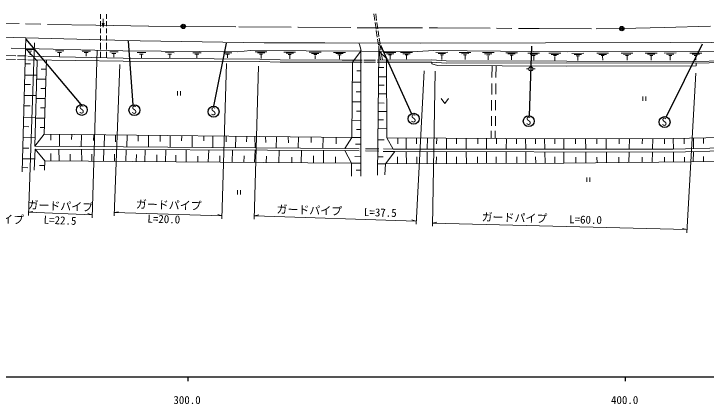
# Model space of a CAD drawing. Units: millimetres, scale not verified. Extents: x 40000 to 680000, y 20000 to 380000.
# Drawn here: x 328267 to 486469, y 198715 to 287968 of the extents above; entities that cross this region are included whole.
import ezdxf
from ezdxf.enums import TextEntityAlignment as Align

# ---------------------------------------------------------------- set-up
doc = ezdxf.new("R2010")
doc.units = ezdxf.units.MM
doc.header["$LTSCALE"] = 1000
doc.header["$PDMODE"] = 32
doc.header["$PDSIZE"] = 500
doc.linetypes.add('CHAIN', pattern=[18.5, 12, -1.5, 3.5, -1.5])
for name, color, linetype, lineweight in [('M-BGD', 7, 'Continuous', 13), ('M-BMK', 2, 'CHAIN', 13), ('M-BMK-SRVR', 3, 'Continuous', 25), ('M-STR-HTXT', 7, 'Continuous', 13), ('M-TTL-BAND', 7, 'Continuous', 25)]:
    doc.layers.add(name, color=color, linetype=linetype, lineweight=lineweight)
doc.styles.add('ＭＳ ゴシック', font='')
doc.styles.get('ＭＳ ゴシック').set_extended_font_data('MS Gothic')

msp = doc.modelspace()

# ---------------------------------------------------------------- linework, layer by layer
at = {"layer": 'M-BGD'}
for p, q in [((410539, 287968), (410766, 286416)), ((410951, 287946), (411174, 286420)), ((348075, 287910), (348070, 286818)), ((348679, 286852), (348679, 284945)), ((349452, 287906), (349447, 286831)), ((348067, 286298), (348062, 285108)), ((348679, 284945), (348482, 285799)), ((348679, 284945), (348875, 285799)), ((349445, 286294), (349440, 285121)), ((410829, 285986), (411048, 284481)), ((411236, 285992), (411449, 284538)), ((348060, 284587), (348055, 283524)), ((349437, 284584), (349433, 283537)), ((411099, 284134), (411317, 282636)), ((411518, 284066), (411705, 282783)), ((325207, 282597), (357162, 281809)), ((330913, 280015), (330971, 282455)), ((348053, 283003), (348048, 281825)), ((349430, 282999), (349425, 281837)), ((357162, 281809), (385442, 281320)), ((411385, 282174), (411579, 280845)), ((411765, 282370), (411957, 281051)), ((485124, 281330), (496858, 281625)), ((327631, 280085), (353183, 279536)), ((348045, 281308), (348039, 279814)), ((349423, 281304), (349416, 279827)), ((385442, 281320), (399322, 281320)), ((399322, 281320), (421182, 281257)), ((407269, 280956), (407111, 281297)), ((407435, 280412), (407269, 280956)), ((407543, 279905), (407435, 280412)), ((411634, 280464), (411771, 279530)), ((411652, 279420), (411654, 280060)), ((411654, 280060), (411706, 280523)), ((411706, 280523), (411826, 280984)), ((411826, 280984), (411966, 281283)), ((412015, 280658), (412155, 279696)), ((421182, 281257), (449762, 281304)), ((449762, 281304), (478389, 281446)), ((478389, 281446), (485124, 281330)), ((292200, 278986), (328695, 278385)), ((330169, 251804), (330913, 280015)), ((333614, 277255), (330913, 280015)), ((331053, 279815), (332985, 279786)), ((332415, 279450), (331527, 279471)), ((331992, 279313), (331988, 278602)), ((337761, 279501), (339692, 279472)), ((339123, 279136), (338234, 279157)), ((338700, 278999), (338695, 278288)), ((343864, 279469), (345796, 279440)), ((345227, 279103), (344338, 279124)), ((344803, 278966), (344799, 278256)), ((348036, 279286), (348031, 277960)), ((349414, 279283), (349408, 277929)), ((350201, 279272), (352133, 279243)), ((351564, 278907), (350675, 278928)), ((351140, 278770), (351136, 278059)), ((353183, 279536), (379481, 279288)), ((356485, 279119), (358417, 279090)), ((357848, 278753), (356959, 278774)), ((357424, 278616), (357420, 277906)), ((362955, 279117), (364887, 279088)), ((364318, 278751), (363429, 278772)), ((363894, 278614), (363890, 277904)), ((369143, 279089), (371074, 279060)), ((370505, 278723), (369616, 278744)), ((370081, 278586), (370077, 277876)), ((376153, 279089), (378084, 279060)), ((377515, 278723), (376626, 278744)), ((377091, 278586), (377087, 277876)), ((379481, 279288), (382355, 279582)), ((382355, 279582), (420497, 279372)), ((383397, 279295), (386105, 279305)), ((383910, 279033), (385594, 279039)), ((384400, 278760), (385106, 278763)), ((384753, 278599), (384756, 277772)), ((389958, 279226), (392666, 279236)), ((390471, 278965), (392155, 278971)), ((390961, 278692), (391667, 278694)), ((391315, 278531), (391318, 277704)), ((395781, 279170), (398489, 279180)), ((396294, 278909), (397978, 278915)), ((396784, 278636), (397490, 278638)), ((397138, 278475), (397141, 277648)), ((401324, 279124), (404032, 279134)), ((401836, 278862), (403521, 278868)), ((402327, 278589), (403033, 278591)), ((407580, 279443), (405663, 276897)), ((407526, 250876), (407580, 279443)), ((407580, 279443), (407543, 279905)), ((411401, 251096), (411652, 279420)), ((411652, 279420), (413445, 277737)), ((411845, 279018), (412082, 277395)), ((412231, 279178), (412490, 277397)), ((412874, 279107), (415582, 279117)), ((413386, 278845), (415071, 278852)), ((413877, 278573), (414583, 278575)), ((416659, 279108), (419367, 279118)), ((417172, 278846), (418856, 278852)), ((417662, 278573), (418368, 278576)), ((420497, 279372), (424251, 279550)), ((424251, 279550), (454679, 279307)), ((424733, 279160), (427441, 279170)), ((425245, 278898), (426930, 278905)), ((425736, 278626), (426442, 278628)), ((426089, 278465), (426093, 277549)), ((430018, 279118), (432726, 279128)), ((430531, 278856), (432216, 278863)), ((431021, 278583), (431727, 278586)), ((435332, 279090), (438040, 279100)), ((435844, 278828), (437529, 278835)), ((436335, 278555), (437041, 278558)), ((440659, 279076), (443367, 279086)), ((441172, 278814), (442857, 278821)), ((441662, 278541), (442368, 278544)), ((445707, 278978), (448415, 278988)), ((446219, 278716), (447904, 278722)), ((446709, 278443), (447416, 278446)), ((450554, 278939), (453262, 278949)), ((451067, 278677), (452751, 278684)), ((454679, 279307), (490154, 279437)), ((455798, 278928), (458506, 278938)), ((456311, 278667), (457995, 278673)), ((461462, 278949), (464170, 278959)), ((461974, 278687), (463659, 278694)), ((467041, 278970), (469749, 278979)), ((467554, 278708), (469238, 278714)), ((468044, 278435), (468750, 278437)), ((472565, 278990), (475273, 279000)), ((473077, 278728), (474762, 278734)), ((473568, 278455), (474274, 278458)), ((476911, 279006), (479619, 279016)), ((477423, 278744), (479108, 278750)), ((477914, 278471), (478620, 278474)), ((482743, 278999), (485451, 279009)), ((483255, 278737), (484940, 278743)), ((483746, 278464), (484452, 278467)), ((292208, 278202), (328676, 277528)), ((329066, 277521), (331072, 277488)), ((329085, 278377), (331090, 278333)), ((331462, 277481), (353232, 277115)), ((331480, 278324), (353227, 277845)), ((333069, 257745), (333614, 277255)), ((335217, 260434), (335721, 277410)), ((353227, 277845), (384457, 277619)), ((353232, 277115), (384472, 277038)), ((384457, 277619), (389156, 277449)), ((384472, 277038), (389140, 276898)), ((389140, 276898), (403291, 276897)), ((389156, 277449), (403297, 277343)), ((402680, 278428), (402683, 277601)), ((407866, 276898), (403291, 276897)), ((407860, 277370), (403297, 277343)), ((405488, 259701), (405663, 276897)), ((410933, 277388), (408206, 277372)), ((410938, 276899), (408211, 276898)), ((423801, 277464), (411278, 277390)), ((423816, 276902), (411284, 276899)), ((413498, 259628), (413445, 277737)), ((414230, 278412), (414233, 277585)), ((418016, 278412), (418019, 277585)), ((427082, 277204), (423801, 277464)), ((427041, 276710), (423816, 276902)), ((423816, 276902), (423818, 276556)), ((454648, 277169), (427082, 277204)), ((431375, 278423), (431378, 277507)), ((436688, 278394), (436692, 277479)), ((442016, 278380), (442019, 277465)), ((447063, 278282), (447066, 277367)), ((451557, 278405), (452263, 278407)), ((451911, 278244), (451914, 277328)), ((484148, 277096), (454648, 277169)), ((456801, 278394), (457507, 278396)), ((457155, 278233), (457158, 277317)), ((462465, 278414), (463171, 278417)), ((462818, 278253), (462822, 277338)), ((468398, 278274), (468401, 277358)), ((473921, 278294), (473925, 277378)), ((478267, 278310), (478271, 277394)), ((484099, 278303), (484103, 277388)), ((484148, 277096), (490151, 277251)), ((484151, 276673), (490171, 276862)), ((330822, 276557), (332044, 276557)), ((335658, 275298), (334485, 275307)), ((411619, 275722), (412789, 275723)), ((423818, 276556), (425065, 276182)), ((425065, 276182), (454637, 275987)), ((454630, 276745), (427041, 276710)), ((437509, 273376), (437540, 276100)), ((438421, 273379), (438452, 276094)), ((445929, 275381), (445394, 275381)), ((447418, 275381), (446883, 275381)), ((484151, 276673), (454630, 276745)), ((454637, 275987), (484151, 276070)), ((484151, 276070), (484151, 276673)), ((330753, 273954), (333520, 273909)), ((407571, 274920), (406628, 274949)), ((335590, 272999), (333495, 273008)), ((407567, 272355), (405617, 272368)), ((411601, 273599), (413457, 273599)), ((330697, 271834), (332105, 271823)), ((335526, 270867), (334457, 270867)), ((411584, 271684), (412894, 271685)), ((437465, 269560), (437493, 272038)), ((438377, 269563), (438406, 272030)), ((330631, 269318), (333392, 269300)), ((365658, 270310), (365658, 269325)), ((366331, 270310), (366331, 269325)), ((407562, 270112), (406474, 270112)), ((411566, 269708), (413469, 269708)), ((472031, 269095), (472031, 268111)), ((472704, 269095), (472704, 268111)), ((335459, 268605), (333372, 268596)), ((407558, 267854), (405571, 267883)), ((411547, 267585), (412873, 267563)), ((425879, 268613), (426720, 267473)), ((427561, 268613), (426720, 267473)), ((437423, 265902), (437450, 268257)), ((438335, 265905), (438362, 268257)), ((330567, 266917), (331974, 266907)), ((335396, 266460), (334380, 266471)), ((330499, 264319), (333252, 264293)), ((407554, 265709), (406600, 265709)), ((411530, 265607), (413481, 265628)), ((437382, 262347), (437407, 264564)), ((438294, 262344), (438320, 264573)), ((335326, 264111), (333247, 264127)), ((407550, 263607), (405528, 263621)), ((411513, 263757), (412726, 263757)), ((330442, 262169), (331678, 262157)), ((334285, 262013), (335264, 262013)), ((407546, 261541), (406591, 261550)), ((411495, 261695), (413492, 261717)), ((437349, 259504), (437369, 261244)), ((438261, 259499), (438281, 261241)), ((330376, 259681), (333122, 259651)), ((333069, 257745), (335217, 260434)), ((405488, 259701), (335217, 260434)), ((336753, 260418), (336740, 259079)), ((338705, 260398), (338688, 257697)), ((341485, 260369), (341422, 259254)), ((343753, 260345), (343682, 257655)), ((346518, 260316), (346490, 259011)), ((349007, 260290), (348911, 257610)), ((351488, 260264), (351467, 258722)), ((354138, 260237), (354096, 257566)), ((356699, 260210), (356699, 258871)), ((359054, 260185), (359054, 257524)), ((361704, 260158), (361683, 258766)), ((364017, 260134), (364017, 257482)), ((366625, 260106), (366604, 258913)), ((369001, 260082), (369022, 257439)), ((371693, 260054), (371693, 258892)), ((373775, 260032), (373775, 257399)), ((376803, 260000), (376782, 258682)), ((379012, 259977), (378927, 257355)), ((381472, 259952), (381430, 258682)), ((383344, 259932), (383386, 257317)), ((385784, 259907), (385825, 258535)), ((388181, 257277), (388286, 259880)), ((390977, 259852), (391020, 258451)), ((393292, 259828), (393269, 257233)), ((396193, 259798), (396214, 258514)), ((398948, 259769), (398906, 257186)), ((401955, 259738), (401955, 258261)), ((403935, 257143), (405488, 259701)), ((405488, 259701), (407543, 259688)), ((413498, 259628), (454059, 259417)), ((414909, 257058), (413498, 259628)), ((415993, 259615), (415977, 258225)), ((417914, 259605), (417932, 257057)), ((420311, 259592), (420314, 258223)), ((422765, 259580), (422735, 257056)), ((424910, 259568), (424887, 258222)), ((427139, 259557), (427127, 257054)), ((429452, 259545), (429443, 258220)), ((431657, 257053), (431639, 259534)), ((434303, 259520), (434284, 258219)), ((436308, 259509), (436302, 257051)), ((438531, 258217), (438537, 259498)), ((440786, 257050), (440822, 259486)), ((443150, 259474), (443156, 258216)), ((445246, 257048), (445211, 259463)), ((447440, 259452), (447458, 258215)), ((515822, 260311), (478927, 259446)), ((481450, 259505), (481470, 258236)), ((483611, 259556), (483579, 257150)), ((485870, 258343), (485867, 259609)), ((407540, 258178), (406376, 258192)), ((411472, 259171), (412915, 259151)), ((449582, 257047), (449529, 259441)), ((451884, 259429), (451893, 258213)), ((453935, 257045), (453917, 259418)), ((478927, 259446), (454059, 259417)), ((456646, 259420), (456650, 258211)), ((458958, 257044), (458934, 259423)), ((461485, 258210), (461473, 259426)), ((463645, 259428), (463657, 257042)), ((466589, 258208), (466617, 259432)), ((468973, 259435), (468893, 257040)), ((471903, 259438), (471884, 258206)), ((474258, 259441), (474208, 257039)), ((476936, 259444), (476943, 258205)), ((517872, 257982), (478908, 257037)), ((478971, 257039), (478927, 259446)), ((330313, 257267), (331694, 257282)), ((333111, 257043), (332901, 252185)), ((403935, 257143), (333069, 257745)), ((403935, 256701), (333111, 257043)), ((335376, 254358), (333111, 257043)), ((338587, 254332), (338559, 257017)), ((343774, 254291), (343760, 256992)), ((348737, 254251), (348835, 256967)), ((353840, 254210), (353896, 256943)), ((358173, 254176), (358243, 256922)), ((362939, 254138), (362995, 256899)), ((367650, 254100), (367664, 256876)), ((372669, 254060), (372809, 256851)), ((378151, 254016), (378221, 256825)), ((383226, 253976), (383380, 256800)), ((388806, 253931), (388876, 256774)), ((393940, 253890), (393977, 256749)), ((399033, 253850), (399052, 256725)), ((407146, 257118), (403935, 257143)), ((407146, 256637), (403935, 256701)), ((403935, 256701), (405453, 253799)), ((411648, 257083), (408596, 257107)), ((411648, 256547), (408598, 256608)), ((415293, 256475), (412695, 256526)), ((414909, 257058), (412703, 257075)), ((415293, 256475), (413189, 253644)), ((478908, 257037), (414909, 257058)), ((478934, 256348), (415293, 256475)), ((417936, 256469), (417956, 253664)), ((422728, 256460), (422695, 253684)), ((427124, 256451), (427111, 253703)), ((431681, 253723), (431661, 256442)), ((436300, 256433), (436294, 253742)), ((440738, 253761), (440777, 256424)), ((445295, 253781), (445256, 256415)), ((449655, 253799), (449596, 256407)), ((453960, 253817), (453940, 256398)), ((458990, 253873), (458965, 256388)), ((463661, 256379), (463673, 253925)), ((468870, 256368), (468791, 253982)), ((474194, 256358), (474146, 254041)), ((517857, 257271), (478934, 256348)), ((479025, 254095), (478984, 256350)), ((483570, 256458), (483539, 254145)), ((330247, 254782), (333014, 254798)), ((336722, 254347), (336736, 256014)), ((341139, 254312), (341110, 255902)), ((346060, 254272), (346073, 255860)), ((351247, 254231), (351247, 255902)), ((356238, 254191), (356266, 255804)), ((360934, 254154), (360948, 255691)), ((365295, 254119), (365267, 255649)), ((370314, 254079), (370286, 255453)), ((375333, 254039), (375361, 255523)), ((380815, 253995), (380871, 255467)), ((385960, 253954), (385974, 255439)), ((391771, 253908), (391792, 255215)), ((396743, 253868), (396725, 255469)), ((401744, 253828), (401772, 255292)), ((407534, 255290), (406180, 255318)), ((412670, 255282), (411438, 255282)), ((415942, 255306), (415923, 253656)), ((420321, 255297), (420325, 253674)), ((424838, 255288), (424811, 253693)), ((429422, 255279), (429410, 253713)), ((434241, 255270), (434219, 253733)), ((438509, 253752), (438516, 255261)), ((443171, 255252), (443178, 253772)), ((447502, 255244), (447524, 253790)), ((451915, 255235), (451926, 253809)), ((456660, 255225), (456665, 253847)), ((461529, 253901), (461515, 255216)), ((466491, 253956), (466520, 255206)), ((471837, 255195), (471819, 254015)), ((476959, 255185), (476965, 254072)), ((481517, 255214), (481534, 254123)), ((485881, 254171), (485878, 255317)), ((335290, 253326), (334111, 253312)), ((335376, 254358), (335289, 252192)), ((405453, 253799), (335376, 254358)), ((405453, 253799), (405411, 250868)), ((405453, 253799), (407532, 253790)), ((413189, 253644), (411424, 253662)), ((413062, 251168), (413189, 253644)), ((413189, 253644), (453960, 253817)), ((453960, 253817), (515888, 254503)), ((330195, 252806), (331432, 252779)), ((407529, 252225), (406470, 252215)), ((459216, 250531), (459216, 249547)), ((459889, 250531), (459889, 249547)), ((379362, 247627), (379362, 246643)), ((380035, 247627), (380035, 246643))]:
    msp.add_line(p, q, dxfattribs=at)
at = {"layer": 'M-BGD', "lineweight": 25}
for p, q in [((331036, 282140), (343594, 267242)), ((354379, 281751), (355484, 267150)), ((376763, 281293), (373880, 266843)), ((412083, 280825), (419122, 265109)), ((446565, 280541), (446060, 264663)), ((485563, 281016), (477347, 264396))]:
    msp.add_line(p, q, dxfattribs=at)
at = {"layer": 'M-BGD'}
msp.add_circle((446406, 275381), 477, dxfattribs=at)
at = {"layer": 'M-BGD', "lineweight": 25}
for centre in [(343801, 266009), (355820, 265946), (373916, 265593), (419638, 263971), (445938, 263419), (476965, 263206)]:
    msp.add_circle(centre, 1250, dxfattribs=at)
at = {"layer": 'M-BMK'}
for p, q in [((317449, 286038), (335966, 285565)), ((335966, 285565), (347006, 285344)), ((347006, 285344), (359088, 285155)), ((359088, 285155), (366974, 285092)), ((366974, 285092), (379655, 284997)), ((379655, 284997), (393251, 284902)), ((393251, 284902), (409654, 284776)), ((409654, 284776), (425080, 284776)), ((425080, 284776), (448297, 284587)), ((467192, 284587), (476845, 284808)), ((476845, 284808), (487475, 285155)), ((448297, 284587), (461325, 284555)), ((461325, 284555), (467192, 284587))]:
    msp.add_line(p, q, dxfattribs=at)
at = {"layer": 'M-BMK-SRVR'}
for centre in [(366974, 285092), (467192, 284587)]:
    msp.add_circle(centre, 500, dxfattribs=at)
for p in [(366974, 285092), (467192, 284587)]:
    msp.add_point(p, dxfattribs=at)
at = {"layer": 'M-STR-HTXT'}
for p, q in [((332968, 281304), (331581, 241849)), ((347325, 279662), (346141, 241295)), ((352475, 276386), (351172, 241769)), ((376882, 276603), (375824, 241079)), ((384208, 276015), (383203, 241041)), ((422052, 274938), (420187, 239851)), ((424512, 274852), (423917, 239383)), ((484096, 274388), (482045, 237885)), ((331606, 242586), (332615, 242797)), ((331606, 242586), (346164, 242031)), ((346164, 242031), (345174, 242319)), ((351200, 242505), (352206, 242727)), ((351200, 242505), (375846, 241816)), ((375846, 241816), (374853, 242093)), ((383224, 241778), (384231, 241995)), ((383224, 241778), (420226, 240587)), ((420226, 240587), (419235, 240869)), ((423929, 240120), (424935, 240344)), ((423929, 240120), (482087, 238621)), ((482087, 238621), (481093, 238897))]:
    msp.add_line(p, q, dxfattribs=at)
at = {"layer": 'M-TTL-BAND'}
for p, q in [((40000, 205000), (579000, 205000)), ((368000, 205000), (368000, 204000)), ((468000, 205000), (468000, 204000))]:
    msp.add_line(p, q, dxfattribs=at)

# ---------------------------------------------------------------- texts
at = {"layer": 'M-BGD', "style": 'ＭＳ ゴシック'}
for p in [(343122, 264636), (355141, 264573), (373238, 264220), (418959, 262597), (445260, 262045), (476287, 261832)]:
    msp.add_text('S', height=1833, dxfattribs=at).set_placement(p, align=Align.BOTTOM_LEFT)
at = {"layer": 'M-STR-HTXT', "style": 'ＭＳ ゴシック'}
for s, rotation, p in [('ガードパイプ', 357.819, (331333, 242830)), ('ガードパイプ', 358.397, (356119, 242992)), ('ガードパイプ\u3000\u3000L=37.5', 358.157, (388238, 241840)), ('ガードパイプ', 358.569, (315551, 239782)), ('L=20.0', 358.397, (358754, 239683)), ('ガードパイプ\u3000\u3000L=60.0', 358.524, (435134, 240055)), ('L=22.5', 357.819, (335030, 239437))]:
    msp.add_text(s, height=1833, rotation=rotation, dxfattribs=at).set_placement(p, align=Align.BOTTOM_LEFT)
at = {"layer": 'M-TTL-BAND', "style": 'ＭＳ ゴシック'}
for s, p in [('300.0', (367844, 198195)), ('400.0', (467844, 198195))]:
    msp.add_text(s, height=1833, dxfattribs=at).set_placement(p, align=Align.BOTTOM_CENTER)

doc.saveas('drawing.dxf')
